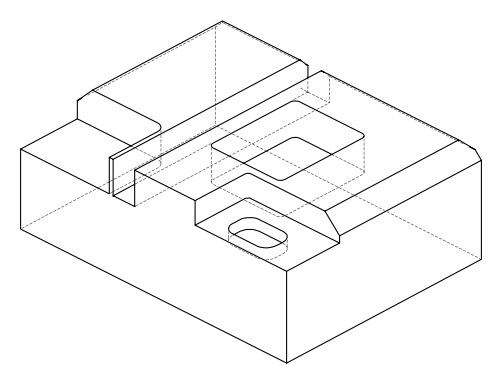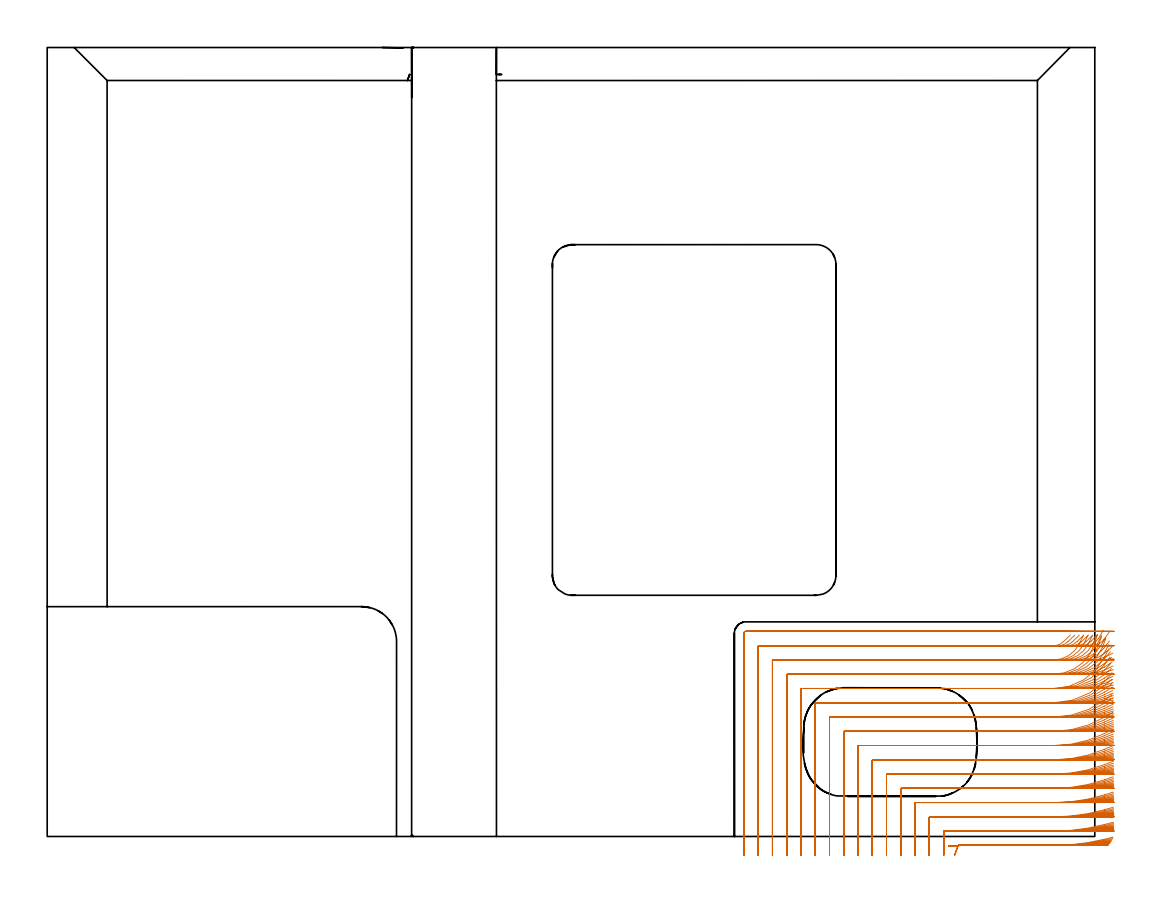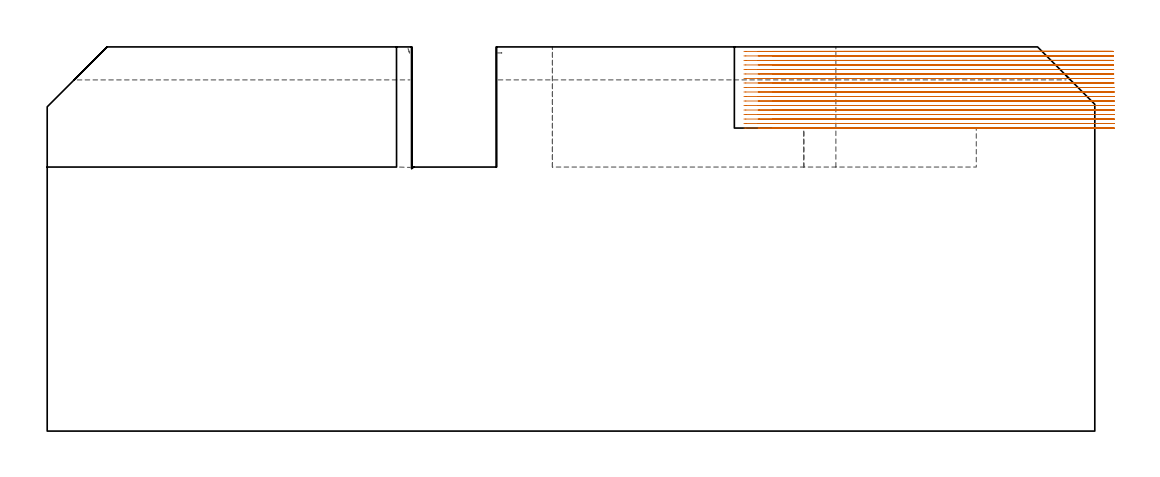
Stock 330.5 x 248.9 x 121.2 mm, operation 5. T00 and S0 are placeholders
(PLAN: 9 operations, 4 tool changes, 157 min)
(1 AREA_MILL | FG_CHAMFER_SURFACE | UGT0205_001 | 3.49 min | 6395 mm3)
(2 AREA_MILL_1 | FG_CHAMFER_SURFACE_1 | UGT0205_001 | 5.87 min | 10419 mm3)
(3 AREA_MILL_2 | FG_CHAMFER_SURFACE_2 | UGT0205_001 | 10.04 min | 32213 mm3)
(4 AREA_MILL_3 | FG_CHAMFER_SURFACE_3 | UGT0205_001 | 10.24 min | 30262 mm3)
(5 MILL_CORNER_NOTCH_RECTANGULAR | CORNER_NOTCH_RECTANGULAR | NXT0201_008 | Follow Part, ap 1.5, ae 75% | 76.13 min | 195746 mm3)
(6 MILL_CORNER_NOTCH_RECTANGULAR_1 | CORNER_NOTCH_RECTANGULAR_1 | UGT0201_094 | Follow Part, ap 5, ae 75% | 11.37 min | 300439 mm3)
(7 MILL_RECTANGULAR_POCKET | POCKET_RECTANGULAR_STRAIGHT | NXT0201_011 | Follow Part, ap 3, ae 75% | 29.24 min | 373548 mm3)
(8 MILL_RECTANGULAR_POCKET_1 | POCKET_RECTANGULAR_STRAIGHT_1 | UGT0201_094 | Follow Part, ap 5, ae 75% | 0.93 min | 21269 mm3)
(9 MILL_RECTANGULAR_SLOT | SLOT_RECTANGULAR | UGT0201_094 | Follow Part, ap 5, ae 75% | 9.68 min | 251244 mm3)
(TOOL UGT0205_001 | Chamfer Mill 20 x 3 x 45 deg. | D20 FL50 Z2)
(TOOL NXT0201_008 | ENDMILL 6mm [2P460-0600-NA 1630] | D6 FL26 Z6)
(TOOL UGT0201_094 | End mill 20 mm | D20 FL38 Z4)
(TOOL NXT0201_011 | ENDMILL 12mm [2P460-1200-NA 1630] | D12 FL38 Z6)
(OP 5 MILL_CORNER_NOTCH_RECTANGULAR)
G17 G21 G94 G90
T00 M6
G54
G17 G0 G90 X336.275 Y-0.205 S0 M3
G43 Z131.2 H1
Z119.778
G94 G1 X333.359 Y-0.91 F250.
G2 X317.499 Y-2.8 R67.5 F500.
G1 X287.595
G3 X287.317 Y-3. R0.3
G1 X286.317 Y-5.829 F250.
G0 Z131.2
X336.402 Y4.528
Z119.778
G1 X333.5 Y3.766
G2 X317.499 Y1.7 R63. F500.
G1 X283.096
G3 X282.8 Y1.404 R0.3
G1 Y-3.
Y-6. F250.
G0 Z131.2
X336.386 Y9.252
Z119.778
G1 X333.5 Y8.431
G2 X317.499 Y6.2 R58.5 F500.
G1 X278.596
G3 X278.3 Y5.904 R0.3
G1 Y-3.
Y-6. F250.
G0 Z131.2
X336.365 Y14.014
Z119.778
G1 X333.5 Y13.125
G2 X317.499 Y10.7 R54. F500.
G1 X274.096
G3 X273.8 Y10.404 R0.3
G1 Y-3.
Y-6. F250.
G0 Z131.2
X336.339 Y18.827
Z119.778
G1 X333.5 Y17.858
G2 X317.499 Y15.2 R49.5 F500.
G1 X269.596
G3 X269.3 Y14.904 R0.3
G1 Y-3.
Y-6. F250.
G0 Z131.2
X336.304 Y23.708
Z119.778
G1 X333.5 Y22.641
G2 X317.499 Y19.7 R45. F500.
G1 X265.096
G3 X264.8 Y19.404 R0.3
G1 Y-3.
Y-6. F250.
G0 Z131.2
X336.256 Y28.68
Z119.778
G1 X333.5 Y27.495
G2 X317.499 Y24.2 R40.5 F500.
G1 X260.596
G3 X260.3 Y23.904 R0.3
G1 Y-3.
Y-6. F250.
G0 Z131.2
X336.187 Y33.785
Z119.778
G1 X333.5 Y32.452
G2 X317.499 Y28.7 R36. F500.
G1 X256.097
G3 X255.8 Y28.403 R0.3
G1 Y-3.
Y-6. F250.
G0 Z131.2
X336.084 Y39.091
Z119.778
G1 X333.5 Y37.567
G2 X317.499 Y33.2 R31.5 F500.
G1 X251.597
G3 X251.3 Y32.903 R0.3
G1 Y-3.
Y-6. F250.
G0 Z131.2
X335.916 Y44.73
Z119.778
G1 X333.5 Y42.952
G2 X317.499 Y37.7 R27. F500.
G1 X247.097
G3 X246.8 Y37.403 R0.3
G1 Y-3.
Y-6. F250.
G0 Z131.2
X335.609 Y51.016
Z119.778
G1 X333.5 Y48.882
G2 X317.499 Y42.2 R22.5 F500.
G1 X242.597
G3 X242.3 Y41.903 R0.3
G1 Y-3.
Y-6. F250.
G0 Z131.2
X334.874 Y59.123
Z119.778
G1 X333.5 Y56.456
G2 X317.499 Y46.7 R18. F500.
G1 X238.097
G3 X237.8 Y46.403 R0.3
G1 Y-3.
Y-6. F250.
G0 Z131.2
X331.281 Y63.565
Z119.778
G1 X330.393 Y60.7
G2 X317.499 Y51.2 R13.5 F500.
G1 X233.597
G3 X233.3 Y50.903 R0.3
G1 Y-3.
Y-6. F250.
G0 Z131.2
X326.894 Y63.387
Z119.778
G1 X325.561 Y60.7
G2 X317.499 Y55.7 R9. F500.
G1 X229.097
G3 X228.8 Y55.403 R0.3
G1 Y-3.
Y-6. F250.
G0 Z131.2
X322.786 Y63.562
Z119.778
G1 X320.634 Y61.472
G2 X317.499 Y60.2 R4.5 F500.
G1 X224.598
G3 X224.3 Y59.902 R0.3
G1 Y-3.
Y-6. F250.
G0 Z131.2
X320.499 Y64.7
Z119.778
G1 X317.499
X220.4 F500.
G3 X219.8 Y64.1 R0.6
G1 Y-3.
Y-6. F250.
G0 Z131.2
X336.151 Y-0.632
Z118.355
G1 X333.219 Y-1.268
G2 X318.918 Y-2.8 R67.5 F500.
G1 X287.595
G3 X287.317 Y-3. R0.3
G1 X286.317 Y-5.829 F250.
G0 Z131.2
X336.419 Y4.105
Z118.355
G1 X333.5 Y3.411
G2 X318.918 Y1.7 R63. F500.
G1 X283.096
G3 X282.8 Y1.404 R0.3
G1 Y-3.
Y-6. F250.
G0 Z131.2
X336.405 Y8.794
Z118.355
G1 X333.5 Y8.046
G2 X318.918 Y6.2 R58.5 F500.
G1 X278.596
G3 X278.3 Y5.904 R0.3
G1 Y-3.
Y-6. F250.
G0 Z131.2
X336.389 Y13.516
Z118.355
G1 X333.5 Y12.706
G2 X318.918 Y10.7 R54. F500.
G1 X274.096
G3 X273.8 Y10.404 R0.3
G1 Y-3.
Y-6. F250.
G0 Z131.2
X336.367 Y18.28
Z118.355
G1 X333.5 Y17.396
G2 X318.918 Y15.2 R49.5 F500.
G1 X269.596
G3 X269.3 Y14.904 R0.3
G1 Y-3.
Y-6. F250.
G0 Z131.2
X336.338 Y23.1
Z118.355
G1 X333.5 Y22.128
G2 X318.918 Y19.7 R45. F500.
G1 X265.096
G3 X264.8 Y19.404 R0.3
G1 Y-3.
Y-6. F250.
G0 Z131.2
X336.299 Y27.996
Z118.355
G1 X333.5 Y26.916
G2 X318.918 Y24.2 R40.5 F500.
G1 X260.596
G3 X260.3 Y23.904 R0.3
G1 Y-3.
Y-6. F250.
G0 Z131.2
X336.243 Y33.
Z118.355
G1 X333.5 Y31.785
G2 X318.918 Y28.7 R36. F500.
G1 X256.097
G3 X255.8 Y28.403 R0.3
G1 Y-3.
Y-6. F250.
G0 Z131.2
X336.159 Y38.167
Z118.355
G1 X333.5 Y36.778
G2 X318.918 Y33.2 R31.5 F500.
G1 X251.597
G3 X251.3 Y32.903 R0.3
G1 Y-3.
Y-6. F250.
G0 Z131.2
X336.025 Y43.596
Z118.355
G1 X333.5 Y41.976
G2 X318.918 Y37.7 R27. F500.
G1 X247.097
G3 X246.8 Y37.403 R0.3
G1 Y-3.
Y-6. F250.
G0 Z131.2
X335.785 Y49.509
Z118.355
G1 X333.5 Y47.564
G2 X318.918 Y42.2 R22.5 F500.
G1 X242.597
G3 X242.3 Y41.903 R0.3
G1 Y-3.
Y-6. F250.
G0 Z131.2
X335.259 Y56.577
Z118.355
G1 X333.5 Y54.146
G2 X318.918 Y46.7 R18. F500.
G1 X238.097
G3 X237.8 Y46.403 R0.3
G1 Y-3.
Y-6. F250.
G0 Z131.2
X332.675 Y63.284
Z118.355
G1 X331.728 Y60.437
G2 X318.918 Y51.2 R13.5 F500.
G1 X233.597
G3 X233.3 Y50.903 R0.3
G1 Y-3.
Y-6. F250.
G0 Z131.2
X328.314 Y63.387
Z118.355
G1 X326.981 Y60.7
G2 X318.918 Y55.7 R9. F500.
G1 X229.097
G3 X228.8 Y55.403 R0.3
G1 Y-3.
Y-6. F250.
G0 Z131.2
X324.206 Y63.561
Z118.355
G1 X322.053 Y61.472
G2 X318.918 Y60.2 R4.5 F500.
G1 X224.598
G3 X224.3 Y59.902 R0.3
G1 Y-3.
Y-6. F250.
G0 Z131.2
X321.918 Y64.7
Z118.355
G1 X318.918
X220.4 F500.
G3 X219.8 Y64.1 R0.6
G1 Y-3.
Y-6. F250.
G0 Z131.2
X335.987 Y-1.031
Z116.933
G1 X333.04 Y-1.596
G2 X320.346 Y-2.8 R67.5 F500.
G1 X287.595
G3 X287.317 Y-3. R0.3
G1 X286.317 Y-5.829 F250.
G0 Z131.2
X336.434 Y3.715
Z116.933
G1 X333.5 Y3.088
G2 X320.346 Y1.7 R63. F500.
G1 X283.096
G3 X282.8 Y1.404 R0.3
G1 Y-3.
Y-6. F250.
G0 Z131.2
X336.423 Y8.373
Z116.933
G1 X333.5 Y7.698
G2 X320.346 Y6.2 R58.5 F500.
G1 X278.596
G3 X278.3 Y5.904 R0.3
G1 Y-3.
Y-6. F250.
G0 Z131.2
X336.41 Y13.057
Z116.933
G1 X333.5 Y12.327
G2 X320.346 Y10.7 R54. F500.
G1 X274.096
G3 X273.8 Y10.404 R0.3
G1 Y-3.
Y-6. F250.
G0 Z131.2
X336.392 Y17.777
Z116.933
G1 X333.5 Y16.98
G2 X320.346 Y15.2 R49.5 F500.
G1 X269.596
G3 X269.3 Y14.904 R0.3
G1 Y-3.
Y-6. F250.
G0 Z131.2
X336.369 Y22.542
Z116.933
G1 X333.5 Y21.665
G2 X320.346 Y19.7 R45. F500.
G1 X265.096
G3 X264.8 Y19.404 R0.3
G1 Y-3.
Y-6. F250.
G0 Z131.2
X336.337 Y27.37
Z116.933
G1 X333.5 Y26.396
G2 X320.346 Y24.2 R40.5 F500.
G1 X260.596
G3 X260.3 Y23.904 R0.3
G1 Y-3.
Y-6. F250.
G0 Z131.2
X336.293 Y32.285
Z116.933
G1 X333.5 Y31.189
G2 X320.346 Y28.7 R36. F500.
G1 X256.097
G3 X255.8 Y28.403 R0.3
G1 Y-3.
Y-6. F250.
G0 Z131.2
X336.226 Y37.33
Z116.933
G1 X333.5 Y36.078
G2 X320.346 Y33.2 R31.5 F500.
G1 X251.597
G3 X251.3 Y32.903 R0.3
G1 Y-3.
Y-6. F250.
G0 Z131.2
X336.12 Y42.582
Z116.933
G1 X333.5 Y41.121
G2 X320.346 Y37.7 R27. F500.
G1 X247.097
G3 X246.8 Y37.403 R0.3
G1 Y-3.
Y-6. F250.
G0 Z131.2
X335.934 Y48.199
Z116.933
G1 X333.5 Y46.445
G2 X320.346 Y42.2 R22.5 F500.
G1 X242.597
G3 X242.3 Y41.903 R0.3
G1 Y-3.
Y-6. F250.
G0 Z131.2
X335.548 Y54.605
Z116.933
G1 X333.5 Y52.412
G2 X320.346 Y46.7 R18. F500.
G1 X238.097
G3 X237.8 Y46.403 R0.3
G1 Y-3.
Y-6. F250.
G0 Z131.2
X333.976 Y62.356
Z116.933
G1 X332.838 Y59.58
G2 X320.346 Y51.2 R13.5 F500.
G1 X233.597
G3 X233.3 Y50.903 R0.3
G1 Y-3.
Y-6. F250.
G0 Z131.2
X329.742 Y63.387
Z116.933
G1 X328.409 Y60.7
G2 X320.346 Y55.7 R9. F500.
G1 X229.097
G3 X228.8 Y55.403 R0.3
G1 Y-3.
Y-6. F250.
G0 Z131.2
X325.634 Y63.563
Z116.933
G1 X323.482 Y61.473
G2 X320.346 Y60.2 R4.5 F500.
G1 X224.598
G3 X224.3 Y59.902 R0.3
G1 Y-3.
Y-6. F250.
G0 Z131.2
X323.346 Y64.7
Z116.933
G1 X320.346
X220.4 F500.
G3 X219.8 Y64.1 R0.6
G1 Y-3.
Y-6. F250.
G0 Z131.2
X335.791 Y-1.396
Z115.511
G1 X332.832 Y-1.888
G2 X321.771 Y-2.8 R67.5 F500.
G1 X287.595
G3 X287.317 Y-3. R0.3
G1 X286.317 Y-5.829 F250.
G0 Z131.2
X336.448 Y3.36
Z115.511
G1 X333.5 Y2.802
G2 X321.771 Y1.7 R63. F500.
G1 X283.096
G3 X282.8 Y1.404 R0.3
G1 Y-3.
Y-6. F250.
G0 Z131.2
X336.439 Y7.989
Z115.511
G1 X333.5 Y7.388
G2 X321.771 Y6.2 R58.5 F500.
G1 X278.596
G3 X278.3 Y5.904 R0.3
G1 Y-3.
Y-6. F250.
G0 Z131.2
X336.428 Y12.641
Z115.511
G1 X333.5 Y11.989
G2 X321.771 Y10.7 R54. F500.
G1 X274.096
G3 X273.8 Y10.404 R0.3
G1 Y-3.
Y-6. F250.
G0 Z131.2
X336.415 Y17.321
Z115.511
G1 X333.5 Y16.61
G2 X321.771 Y15.2 R49.5 F500.
G1 X269.596
G3 X269.3 Y14.904 R0.3
G1 Y-3.
Y-6. F250.
G0 Z131.2
X336.396 Y22.038
Z115.511
G1 X333.5 Y21.256
G2 X321.771 Y19.7 R45. F500.
G1 X265.096
G3 X264.8 Y19.404 R0.3
G1 Y-3.
Y-6. F250.
G0 Z131.2
X336.371 Y26.805
Z115.511
G1 X333.5 Y25.936
G2 X321.771 Y24.2 R40.5 F500.
G1 X260.596
G3 X260.3 Y23.904 R0.3
G1 Y-3.
Y-6. F250.
G0 Z131.2
X336.336 Y31.642
Z115.511
G1 X333.5 Y30.664
G2 X321.771 Y28.7 R36. F500.
G1 X256.097
G3 X255.8 Y28.403 R0.3
G1 Y-3.
Y-6. F250.
G0 Z131.2
X336.284 Y36.582
Z115.511
G1 X333.5 Y35.465
G2 X321.771 Y33.2 R31.5 F500.
G1 X251.597
G3 X251.3 Y32.903 R0.3
G1 Y-3.
Y-6. F250.
G0 Z131.2
X336.202 Y41.684
Z115.511
G1 X333.5 Y40.381
G2 X321.771 Y37.7 R27. F500.
G1 X247.097
G3 X246.8 Y37.403 R0.3
G1 Y-3.
Y-6. F250.
G0 Z131.2
X336.06 Y47.063
Z115.511
G1 X333.5 Y45.499
G2 X321.771 Y42.2 R22.5 F500.
G1 X242.597
G3 X242.3 Y41.903 R0.3
G1 Y-3.
Y-6. F250.
G0 Z131.2
X335.776 Y53.001
Z115.511
G1 X333.5 Y51.046
G2 X321.771 Y46.7 R18. F500.
G1 X238.097
G3 X237.8 Y46.403 R0.3
G1 Y-3.
Y-6. F250.
G0 Z131.2
X334.977 Y60.595
Z115.511
G1 X333.486 Y57.991
G2 X321.771 Y51.2 R13.5 F500.
G1 X233.597
G3 X233.3 Y50.903 R0.3
G1 Y-3.
Y-6. F250.
G0 Z131.2
X331.166 Y63.387
Z115.511
G1 X329.833 Y60.7
G2 X321.771 Y55.7 R9. F500.
G1 X229.097
G3 X228.8 Y55.403 R0.3
G1 Y-3.
Y-6. F250.
G0 Z131.2
X327.057 Y63.558
Z115.511
G1 X324.904 Y61.47
G2 X321.771 Y60.2 R4.5 F500.
G1 X224.598
G3 X224.3 Y59.902 R0.3
G1 Y-3.
Y-6. F250.
G0 Z131.2
X324.771 Y64.7
Z115.511
G1 X321.771
X220.4 F500.
G3 X219.8 Y64.1 R0.6
G1 Y-3.
Y-6. F250.
G0 Z131.2
X335.573 Y-1.721
Z114.089
G1 X332.603 Y-2.14
G2 X323.186 Y-2.8 R67.5 F500.
G1 X287.595
G3 X287.317 Y-3. R0.3
G1 X286.317 Y-5.829 F250.
G0 Z131.2
X336.46 Y3.041
Z114.089
G1 X333.5 Y2.55
G2 X323.186 Y1.7 R63. F500.
G1 X283.095
G3 X282.8 Y1.405 R0.3
G1 Y-3.
Y-6. F250.
G0 Z131.2
X336.453 Y7.645
Z114.089
G1 X333.5 Y7.116
G2 X323.186 Y6.2 R58.5 F500.
G1 X278.596
G3 X278.3 Y5.904 R0.3
G1 Y-3.
Y-6. F250.
G0 Z131.2
X336.445 Y12.267
Z114.089
G1 X333.5 Y11.694
G2 X323.186 Y10.7 R54. F500.
G1 X274.096
G3 X273.8 Y10.404 R0.3
G1 Y-3.
Y-6. F250.
G0 Z131.2
X336.434 Y16.912
Z114.089
G1 X333.5 Y16.286
G2 X323.186 Y15.2 R49.5 F500.
G1 X269.596
G3 X269.3 Y14.904 R0.3
G1 Y-3.
Y-6. F250.
G0 Z131.2
X336.42 Y21.586
Z114.089
G1 X333.5 Y20.898
G2 X323.186 Y19.7 R45. F500.
G1 X265.096
G3 X264.8 Y19.404 R0.3
G1 Y-3.
Y-6. F250.
G0 Z131.2
X336.401 Y26.299
Z114.089
G1 X333.5 Y25.535
G2 X323.186 Y24.2 R40.5 F500.
G1 X260.596
G3 X260.3 Y23.904 R0.3
G1 Y-3.
Y-6. F250.
G0 Z131.2
X336.374 Y31.069
Z114.089
G1 X333.5 Y30.209
G2 X323.186 Y28.7 R36. F500.
G1 X256.097
G3 X255.8 Y28.403 R0.3
G1 Y-3.
Y-6. F250.
G0 Z131.2
X336.335 Y35.919
Z114.089
G1 X333.5 Y34.936
G2 X323.186 Y33.2 R31.5 F500.
G1 X251.597
G3 X251.3 Y32.903 R0.3
G1 Y-3.
Y-6. F250.
G0 Z131.2
X336.272 Y40.894
Z114.089
G1 X333.5 Y39.748
G2 X323.186 Y37.7 R27. F500.
G1 X247.097
G3 X246.8 Y37.403 R0.3
G1 Y-3.
Y-6. F250.
G0 Z131.2
X336.166 Y46.078
Z114.089
G1 X333.5 Y44.703
G2 X323.186 Y42.2 R22.5 F500.
G1 X242.597
G3 X242.3 Y41.903 R0.3
G1 Y-3.
Y-6. F250.
G0 Z131.2
X335.959 Y51.667
Z114.089
G1 X333.5 Y49.948
G2 X323.186 Y46.7 R18. F500.
G1 X238.097
G3 X237.8 Y46.403 R0.3
G1 Y-3.
Y-6. F250.
G0 Z131.2
X335.436 Y58.281
Z114.089
G1 X333.5 Y55.989
G2 X323.186 Y51.2 R13.5 F500.
G1 X233.597
G3 X233.3 Y50.903 R0.3
G1 Y-3.
Y-6. F250.
G0 Z131.2
X332.567 Y63.289
Z114.089
G1 X331.206 Y60.616
G2 X323.186 Y55.7 R9. F500.
G1 X229.097
G3 X228.8 Y55.403 R0.3
G1 Y-3.
Y-6. F250.
G0 Z131.2
X328.473 Y63.559
Z114.089
G1 X326.32 Y61.47
G2 X323.186 Y60.2 R4.5 F500.
G1 X224.598
G3 X224.3 Y59.902 R0.3
G1 Y-3.
Y-6. F250.
G0 Z131.2
X326.186 Y64.7
Z114.089
G1 X323.186
X220.4 F500.
G3 X219.8 Y64.1 R0.6
G1 Y-3.
Y-6. F250.
G0 Z131.2
X335.34 Y-2.01
Z112.667
G1 X332.36 Y-2.354
G2 X324.612 Y-2.8 R67.5 F500.
G1 X287.595
G3 X287.317 Y-3. R0.3
G1 X284.317 F250.
G0 Z131.2
X336.47 Y2.753
Z112.667
G1 X333.5 Y2.33
G2 X324.612 Y1.7 R63. F500.
G1 X283.095
G3 X282.8 Y1.405 R0.3
G1 Y-3.
Y-6. F250.
G0 Z131.2
X336.465 Y7.335
Z112.667
G1 X333.5 Y6.879
G2 X324.612 Y6.2 R58.5 F500.
G1 X278.596
G3 X278.3 Y5.904 R0.3
G1 Y-3.
Y-6. F250.
G0 Z131.2
X336.459 Y11.93
Z112.667
G1 X333.5 Y11.436
G2 X324.612 Y10.7 R54. F500.
G1 X274.096
G3 X273.8 Y10.404 R0.3
G1 Y-3.
Y-6. F250.
G0 Z131.2
X336.451 Y16.543
Z112.667
G1 X333.5 Y16.004
G2 X324.612 Y15.2 R49.5 F500.
G1 X269.596
G3 X269.3 Y14.904 R0.3
G1 Y-3.
Y-6. F250.
G0 Z131.2
X336.441 Y21.179
Z112.667
G1 X333.5 Y20.586
G2 X324.612 Y19.7 R45. F500.
G1 X265.096
G3 X264.8 Y19.404 R0.3
G1 Y-3.
Y-6. F250.
G0 Z131.2
X336.427 Y25.846
Z112.667
G1 X333.5 Y25.187
G2 X324.612 Y24.2 R40.5 F500.
G1 X260.596
G3 X260.3 Y23.904 R0.3
G1 Y-3.
Y-6. F250.
G0 Z131.2
X336.407 Y30.555
Z112.667
G1 X333.5 Y29.814
G2 X324.612 Y28.7 R36. F500.
G1 X256.097
G3 X255.8 Y28.403 R0.3
G1 Y-3.
Y-6. F250.
G0 Z131.2
X336.378 Y35.326
Z112.667
G1 X333.5 Y34.48
G2 X324.612 Y33.2 R31.5 F500.
G1 X251.597
G3 X251.3 Y32.903 R0.3
G1 Y-3.
Y-6. F250.
G0 Z131.2
X336.333 Y40.192
Z112.667
G1 X333.5 Y39.205
G2 X324.612 Y37.7 R27. F500.
G1 X247.097
G3 X246.8 Y37.403 R0.3
G1 Y-3.
Y-6. F250.
G0 Z131.2
X336.256 Y45.215
Z112.667
G1 X333.5 Y44.03
G2 X324.612 Y42.2 R22.5 F500.
G1 X242.597
G3 X242.3 Y41.903 R0.3
G1 Y-3.
Y-6. F250.
G0 Z131.2
X336.109 Y50.529
Z112.667
G1 X333.5 Y49.047
G2 X324.612 Y46.7 R18. F500.
G1 X238.097
G3 X237.8 Y46.403 R0.3
G1 Y-3.
Y-6. F250.
G0 Z131.2
X335.758 Y56.514
Z112.667
G1 X333.5 Y54.539
G2 X324.612 Y51.2 R13.5 F500.
G1 X233.597
G3 X233.3 Y50.903 R0.3
G1 Y-3.
Y-6. F250.
G0 Z131.2
X333.874 Y62.649
Z112.667
G1 X332.333 Y60.075
G2 X324.612 Y55.7 R9. F500.
G1 X229.097
G3 X228.8 Y55.403 R0.3
G1 Y-3.
Y-6. F250.
G0 Z131.2
X329.899 Y63.559
Z112.667
G1 X327.746 Y61.47
G2 X324.612 Y60.2 R4.5 F500.
G1 X224.598
G3 X224.3 Y59.902 R0.3
G1 Y-3.
Y-6. F250.
G0 Z131.2
X327.612 Y64.7
Z112.667
G1 X324.612
X220.4 F500.
G3 X219.8 Y64.1 R0.6
G1 Y-3.
Y-6. F250.
G0 Z131.2
X335.101 Y-2.261
Z111.244
G1 X332.113 Y-2.53
G2 X326.077 Y-2.8 R67.5 F500.
G1 X287.595
G3 X287.317 Y-3. R0.3
G1 X284.317 F250.
G0 Z131.2
X336.479 Y2.492
Z111.244
G1 X333.5 Y2.139
G2 X326.077 Y1.7 R63. F500.
G1 X283.095
G3 X282.8 Y1.405 R0.3
G1 Y-3.
Y-6. F250.
G0 Z131.2
X336.476 Y7.053
Z111.244
G1 X333.5 Y6.673
G2 X326.077 Y6.2 R58.5 F500.
G1 X278.596
G3 X278.3 Y5.904 R0.3
G1 Y-3.
Y-6. F250.
G0 Z131.2
X336.472 Y11.625
Z111.244
G1 X333.5 Y11.213
G2 X326.077 Y10.7 R54. F500.
G1 X274.096
G3 X273.8 Y10.404 R0.3
G1 Y-3.
Y-6. F250.
G0 Z131.2
X336.466 Y16.21
Z111.244
G1 X333.5 Y15.76
G2 X326.077 Y15.2 R49.5 F500.
G1 X269.596
G3 X269.3 Y14.904 R0.3
G1 Y-3.
Y-6. F250.
G0 Z131.2
X336.459 Y20.811
Z111.244
G1 X333.5 Y20.316
G2 X326.077 Y19.7 R45. F500.
G1 X265.096
G3 X264.8 Y19.404 R0.3
G1 Y-3.
Y-6. F250.
G0 Z131.2
X336.449 Y25.436
Z111.244
G1 X333.5 Y24.886
G2 X326.077 Y24.2 R40.5 F500.
G1 X260.596
G3 X260.3 Y23.904 R0.3
G1 Y-3.
Y-6. F250.
G0 Z131.2
X336.436 Y30.092
Z111.244
G1 X333.5 Y29.474
G2 X326.077 Y28.7 R36. F500.
G1 X256.097
G3 X255.8 Y28.403 R0.3
G1 Y-3.
Y-6. F250.
G0 Z131.2
X336.416 Y34.794
Z111.244
G1 X333.5 Y34.087
G2 X326.077 Y33.2 R31.5 F500.
G1 X251.597
G3 X251.3 Y32.903 R0.3
G1 Y-3.
Y-6. F250.
G0 Z131.2
X336.384 Y39.565
Z111.244
G1 X333.5 Y38.74
G2 X326.077 Y37.7 R27. F500.
G1 X247.097
G3 X246.8 Y37.403 R0.3
G1 Y-3.
Y-6. F250.
G0 Z131.2
X336.332 Y44.449
Z111.244
G1 X333.5 Y43.46
G2 X326.077 Y42.2 R22.5 F500.
G1 X242.597
G3 X242.3 Y41.903 R0.3
G1 Y-3.
Y-6. F250.
G0 Z131.2
X336.233 Y49.539
Z111.244
G1 X333.5 Y48.302
G2 X326.077 Y46.7 R18. F500.
G1 X238.097
G3 X237.8 Y46.403 R0.3
G1 Y-3.
Y-6. F250.
G0 Z131.2
X336.006 Y55.073
Z111.244
G1 X333.5 Y53.424
G2 X326.077 Y51.2 R13.5 F500.
G1 X233.597
G3 X233.3 Y50.903 R0.3
G1 Y-3.
Y-6. F250.
G0 Z131.2
X335.077 Y61.698
Z111.244
G1 X333.276 Y59.299
G2 X326.077 Y55.7 R9. F500.
G1 X229.097
G3 X228.8 Y55.403 R0.3
G1 Y-3.
Y-6. F250.
G0 Z131.2
X331.41 Y63.798
Z111.244
G1 X329.353 Y61.615
G2 X326.077 Y60.2 R4.5 F500.
G1 X224.598
G3 X224.3 Y59.902 R0.3
G1 Y-3.
Y-6. F250.
G0 Z131.2
X329.077 Y64.7
Z111.244
G1 X326.077
X220.4 F500.
G3 X219.8 Y64.1 R0.6
G1 Y-3.
Y-6. F250.
G0 Z131.2
X334.856 Y-2.49
Z109.822
G1 X331.861 Y-2.673
G2 X327.729 Y-2.8 R67.5 F500.
G1 X287.595
G3 X287.317 Y-3. R0.3
G1 X284.317 F250.
G0 Z131.2
X336.487 Y2.24
Z109.822
G1 X333.5 Y1.965
G2 X327.729 Y1.7 R63. F500.
G1 X283.095
G3 X282.8 Y1.405 R0.3
G1 Y-3.
Y-6. F250.
G0 Z131.2
X336.485 Y6.781
Z109.822
G1 X333.5 Y6.485
G2 X327.729 Y6.2 R58.5 F500.
G1 X278.596
G3 X278.3 Y5.904 R0.3
G1 Y-3.
Y-6. F250.
G0 Z131.2
X336.483 Y11.33
Z109.822
G1 X333.5 Y11.009
G2 X327.729 Y10.7 R54. F500.
G1 X274.096
G3 X273.8 Y10.404 R0.3
G1 Y-3.
Y-6. F250.
G0 Z131.2
X336.48 Y15.887
Z109.822
G1 X333.5 Y15.538
G2 X327.729 Y15.2 R49.5 F500.
G1 X269.596
G3 X269.3 Y14.904 R0.3
G1 Y-3.
Y-6. F250.
G0 Z131.2
X336.475 Y20.456
Z109.822
G1 X333.5 Y20.072
G2 X327.729 Y19.7 R45. F500.
G1 X265.096
G3 X264.8 Y19.404 R0.3
G1 Y-3.
Y-6. F250.
G0 Z131.2
X336.469 Y25.041
Z109.822
G1 X333.5 Y24.613
G2 X327.729 Y24.2 R40.5 F500.
G1 X260.596
G3 X260.3 Y23.904 R0.3
G1 Y-3.
Y-6. F250.
G0 Z131.2
X336.461 Y29.646
Z109.822
G1 X333.5 Y29.166
G2 X327.729 Y28.7 R36. F500.
G1 X256.097
G3 X255.8 Y28.403 R0.3
G1 Y-3.
Y-6. F250.
G0 Z131.2
X336.449 Y34.283
Z109.822
G1 X333.5 Y33.733
G2 X327.729 Y33.2 R31.5 F500.
G1 X251.597
G3 X251.3 Y32.903 R0.3
G1 Y-3.
Y-6. F250.
G0 Z131.2
X336.431 Y38.965
Z109.822
G1 X333.5 Y38.324
G2 X327.729 Y37.7 R27. F500.
G1 X247.097
G3 X246.8 Y37.403 R0.3
G1 Y-3.
Y-6. F250.
G0 Z131.2
X336.4 Y43.722
Z109.822
G1 X333.5 Y42.953
G2 X327.729 Y42.2 R22.5 F500.
G1 X242.597
G3 X242.3 Y41.903 R0.3
G1 Y-3.
Y-6. F250.
G0 Z131.2
X336.342 Y48.612
Z109.822
G1 X333.5 Y47.65
G2 X327.729 Y46.7 R18. F500.
G1 X238.097
G3 X237.8 Y46.403 R0.3
G1 Y-3.
Y-6. F250.
G0 Z131.2
X336.212 Y53.778
Z109.822
G1 X333.5 Y52.496
G2 X327.729 Y51.2 R13.5 F500.
G1 X233.597
G3 X233.3 Y50.903 R0.3
G1 Y-3.
Y-6. F250.
G0 Z131.2
X335.802 Y59.717
Z109.822
G1 X333.5 Y57.794
G2 X327.729 Y55.7 R9. F500.
G1 X229.097
G3 X228.8 Y55.403 R0.3
G1 Y-3.
Y-6. F250.
G0 Z131.2
X333.131 Y64.977
Z109.822
G1 X331.596 Y62.399
G2 X327.729 Y60.2 R4.5 F500.
G1 X224.598
G3 X224.3 Y59.902 R0.3
G1 Y-3.
Y-6. F250.
G0 Z131.2
X330.729 Y64.7
Z109.822
G1 X327.729
X220.4 F500.
G3 X219.8 Y64.1 R0.6
G1 Y-3.
Y-6. F250.
G0 Z131.2
X334.648 Y-2.683
Z108.4
G1 X331.649 Y-2.771
G2 X329.674 Y-2.8 R67.5 F500.
G1 X287.595
G3 X287.317 Y-3. R0.3
G1 X284.317 F250.
G0 Z131.2
X336.494 Y1.998
Z108.4
G1 X333.5 Y1.816
G2 X329.674 Y1.7 R63. F500.
G1 X283.095
G3 X282.8 Y1.405 R0.3
G1 Y-3.
Y-6. F250.
G0 Z131.2
X336.494 Y6.521
Z108.4
G1 X333.5 Y6.325
G2 X329.674 Y6.2 R58.5 F500.
G1 X278.596
G3 X278.3 Y5.904 R0.3
G1 Y-3.
Y-6. F250.
G0 Z131.2
X336.492 Y11.048
Z108.4
G1 X333.5 Y10.836
G2 X329.674 Y10.7 R54. F500.
G1 X274.096
G3 X273.8 Y10.404 R0.3
G1 Y-3.
Y-6. F250.
G0 Z131.2
X336.491 Y15.58
Z108.4
G1 X333.5 Y15.348
G2 X329.674 Y15.2 R49.5 F500.
G1 X269.596
G3 X269.3 Y14.904 R0.3
G1 Y-3.
Y-6. F250.
G0 Z131.2
X336.489 Y20.118
Z108.4
G1 X333.5 Y19.863
G2 X329.674 Y19.7 R45. F500.
G1 X265.096
G3 X264.8 Y19.404 R0.3
G1 Y-3.
Y-6. F250.
G0 Z131.2
X336.487 Y24.665
Z108.4
G1 X333.5 Y24.381
G2 X329.674 Y24.2 R40.5 F500.
G1 X260.596
G3 X260.3 Y23.904 R0.3
G1 Y-3.
Y-6. F250.
G0 Z131.2
X336.483 Y29.223
Z108.4
G1 X333.5 Y28.904
G2 X329.674 Y28.7 R36. F500.
G1 X256.097
G3 X255.8 Y28.403 R0.3
G1 Y-3.
Y-6. F250.
G0 Z131.2
X336.478 Y33.798
Z108.4
G1 X333.5 Y33.433
G2 X329.674 Y33.2 R31.5 F500.
G1 X251.597
G3 X251.3 Y32.903 R0.3
G1 Y-3.
Y-6. F250.
G0 Z131.2
X336.47 Y38.398
Z108.4
G1 X333.5 Y37.972
G2 X329.674 Y37.7 R27. F500.
G1 X247.097
G3 X246.8 Y37.403 R0.3
G1 Y-3.
Y-6. F250.
G0 Z131.2
X336.456 Y43.038
Z108.4
G1 X333.5 Y42.528
G2 X329.674 Y42.2 R22.5 F500.
G1 X242.597
G3 X242.3 Y41.903 R0.3
G1 Y-3.
Y-6. F250.
G0 Z131.2
X336.431 Y47.749
Z108.4
G1 X333.5 Y47.111
G2 X329.674 Y46.7 R18. F500.
G1 X238.097
G3 X237.8 Y46.403 R0.3
G1 Y-3.
Y-6. F250.
G0 Z131.2
X336.377 Y52.604
Z108.4
G1 X333.5 Y51.754
G2 X329.674 Y51.2 R13.5 F500.
G1 X233.597
G3 X233.3 Y50.903 R0.3
G1 Y-3.
Y-6. F250.
G0 Z131.2
X336.215 Y57.829
Z108.4
G1 X333.5 Y56.554
G2 X329.674 Y55.7 R9. F500.
G1 X229.097
G3 X228.8 Y55.403 R0.3
G1 Y-3.
Y-6. F250.
G0 Z131.2
X335.079 Y64.507
Z108.4
G1 X333.326 Y62.072
G2 X329.674 Y60.2 R4.5 F500.
G1 X224.598
G3 X224.3 Y59.902 R0.3
G1 Y-3.
Y-6. F250.
G0 Z131.2
X332.674 Y64.7
Z108.4
G1 X329.674
X220.4 F500.
G3 X219.8 Y64.1 R0.6
G1 Y-3.
Y-6. F250.
G0 Z131.2
X334.577 Y-2.8
Z106.978
G1 X331.577
X287.595 F500.
G3 X287.317 Y-3. R0.3
G1 X284.317 F250.
G0 Z131.2
X336.5 Y1.75
Z106.978
G1 X333.5 Y1.707
G2 X332.582 Y1.7 R63. F500.
G1 X283.095
G3 X282.8 Y1.405 R0.3
G1 Y-3.
Y-6. F250.
G0 Z131.2
X336.5 Y6.254
Z106.978
G1 X333.5 Y6.207
G2 X332.582 Y6.2 R58.5 F500.
G1 X278.596
G3 X278.3 Y5.904 R0.3
G1 Y-3.
Y-6. F250.
G0 Z131.2
X336.5 Y10.759
Z106.978
G1 X333.5 Y10.708
G2 X332.582 Y10.7 R54. F500.
G1 X274.096
G3 X273.8 Y10.404 R0.3
G1 Y-3.
Y-6. F250.
G0 Z131.2
X336.499 Y15.264
Z106.978
G1 X333.5 Y15.209
G2 X332.582 Y15.2 R49.5 F500.
G1 X269.596
G3 X269.3 Y14.904 R0.3
G1 Y-3.
Y-6. F250.
G0 Z131.2
X336.499 Y19.771
Z106.978
G1 X333.5 Y19.709
G2 X332.582 Y19.7 R45. F500.
G1 X265.096
G3 X264.8 Y19.404 R0.3
G1 Y-3.
Y-6. F250.
G0 Z131.2
X336.499 Y24.278
Z106.978
G1 X333.5 Y24.21
G2 X332.582 Y24.2 R40.5 F500.
G1 X260.596
G3 X260.3 Y23.904 R0.3
G1 Y-3.
Y-6. F250.
G0 Z131.2
X336.499 Y28.788
Z106.978
G1 X333.5 Y28.712
G2 X332.582 Y28.7 R36. F500.
G1 X256.096
G3 X255.8 Y28.404 R0.3
G1 Y-3.
Y-6. F250.
G0 Z131.2
X336.499 Y33.301
Z106.978
G1 X333.5 Y33.213
G2 X332.582 Y33.2 R31.5 F500.
G1 X251.597
G3 X251.3 Y32.903 R0.3
G1 Y-3.
Y-6. F250.
G0 Z131.2
X336.498 Y37.818
Z106.978
G1 X333.5 Y37.716
G2 X332.582 Y37.7 R27. F500.
G1 X247.097
G3 X246.8 Y37.403 R0.3
G1 Y-3.
Y-6. F250.
G0 Z131.2
X336.498 Y42.341
Z106.978
G1 X333.5 Y42.219
G2 X332.582 Y42.2 R22.5 F500.
G1 X242.597
G3 X242.3 Y41.903 R0.3
G1 Y-3.
Y-6. F250.
G0 Z131.2
X336.496 Y46.876
Z106.978
G1 X333.5 Y46.723
G2 X332.582 Y46.7 R18. F500.
G1 X238.097
G3 X237.8 Y46.403 R0.3
G1 Y-3.
Y-6. F250.
G0 Z131.2
X336.493 Y51.435
Z106.978
G1 X333.5 Y51.231
G2 X332.582 Y51.2 R13.5 F500.
G1 X233.597
G3 X233.3 Y50.903 R0.3
G1 Y-3.
Y-6. F250.
G0 Z131.2
X336.484 Y56.053
Z106.978
G1 X333.5 Y55.747
G2 X332.582 Y55.7 R9. F500.
G1 X229.097
G3 X228.8 Y55.403 R0.3
G1 Y-3.
Y-6. F250.
G0 Z131.2
X336.5 Y60.295
Z106.978
G1 X333.5
G2 X332.582 Y60.2 R4.5 F500.
G1 X224.598
G3 X224.3 Y59.902 R0.3
G1 Y-3.
Y-6. F250.
G0 Z131.2
X335.582 Y64.7
Z106.978
G1 X332.582
X220.4 F500.
G3 X219.8 Y64.1 R0.6
G1 Y-3.
Y-6. F250.
G0 Z131.2
X334.577 Y-2.8
Z105.556
G1 X331.577
X287.595 F500.
G3 X287.317 Y-3. R0.3
G1 X284.317 F250.
G0 Z131.2
X336.5 Y1.704
Z105.556
G1 X333.5 Y1.7
X333.42 F500.
X283.095
G3 X282.8 Y1.405 R0.3
G1 Y-3.
Y-6. F250.
G0 Z131.2
X336.5 Y6.204
Z105.556
G1 X333.5 Y6.2
X333.42 F500.
X278.596
G3 X278.3 Y5.904 R0.3
G1 Y-3.
Y-6. F250.
G0 Z131.2
X336.5 Y10.704
Z105.556
G1 X333.5 Y10.7
X333.42 F500.
X274.096
G3 X273.8 Y10.404 R0.3
G1 Y-3.
Y-6. F250.
G0 Z131.2
X336.5 Y15.205
Z105.556
G1 X333.5 Y15.2
X333.42 F500.
X269.596
G3 X269.3 Y14.904 R0.3
G1 Y-3.
Y-6. F250.
G0 Z131.2
X336.5 Y19.705
Z105.556
G1 X333.5 Y19.7
X333.42 F500.
X265.096
G3 X264.8 Y19.404 R0.3
G1 Y-3.
Y-6. F250.
G0 Z131.2
X336.5 Y24.206
Z105.556
G1 X333.5 Y24.2
X333.42 F500.
X260.596
G3 X260.3 Y23.904 R0.3
G1 Y-3.
Y-6. F250.
G0 Z131.2
X336.5 Y28.707
Z105.556
G1 X333.5 Y28.7
X333.42 F500.
X256.096
G3 X255.8 Y28.404 R0.3
G1 Y-3.
Y-6. F250.
G0 Z131.2
X336.5 Y33.208
Z105.556
G1 X333.5 Y33.2
X333.42 F500.
X251.597
G3 X251.3 Y32.903 R0.3
G1 Y-3.
Y-6. F250.
G0 Z131.2
X336.5 Y37.709
Z105.556
G1 X333.5 Y37.7
X333.42 F500.
X247.097
G3 X246.8 Y37.403 R0.3
G1 Y-3.
Y-6. F250.
G0 Z131.2
X336.5 Y42.211
Z105.556
G1 X333.5 Y42.2
X333.42 F500.
X242.597
G3 X242.3 Y41.903 R0.3
G1 Y-3.
Y-6. F250.
G0 Z131.2
X336.5 Y46.713
Z105.556
G1 X333.5 Y46.7
X333.42 F500.
X238.097
G3 X237.8 Y46.403 R0.3
G1 Y-3.
Y-6. F250.
G0 Z131.2
X336.5 Y51.218
Z105.556
G1 X333.5 Y51.2
X333.42 F500.
X233.597
G3 X233.3 Y50.903 R0.3
G1 Y-3.
Y-6. F250.
G0 Z131.2
X336.5 Y55.727
Z105.556
G1 X333.5 Y55.7
X333.42 F500.
X229.097
G3 X228.8 Y55.403 R0.3
G1 Y-3.
Y-6. F250.
G0 Z131.2
X336.5 Y60.254
Z105.556
G1 X333.5 Y60.201
X333.42 Y60.2 F500.
X224.598
G3 X224.3 Y59.902 R0.3
G1 Y-3.
Y-6. F250.
G0 Z131.2
X336.42 Y64.7
Z105.556
G1 X333.42
X220.4 F500.
G3 X219.8 Y64.1 R0.6
G1 Y-3.
Y-6. F250.
G0 Z131.2
X334.577 Y-2.8
Z104.133
G1 X331.577
X287.595 F500.
G3 X287.317 Y-3. R0.3
G1 X284.317 F250.
G0 Z131.2
X336.5 Y1.7
Z104.133
G1 X333.5
X283.095 F500.
G3 X282.8 Y1.405 R0.3
G1 Y-3.
Y-6. F250.
G0 Z131.2
X336.5 Y6.2
Z104.133
G1 X333.5
X278.596 F500.
G3 X278.3 Y5.904 R0.3
G1 Y-3.
Y-6. F250.
G0 Z131.2
X336.5 Y10.7
Z104.133
G1 X333.5
X274.096 F500.
G3 X273.8 Y10.404 R0.3
G1 Y-3.
Y-6. F250.
G0 Z131.2
X336.5 Y15.2
Z104.133
G1 X333.5
X269.596 F500.
G3 X269.3 Y14.904 R0.3
G1 Y-3.
Y-6. F250.
G0 Z131.2
X336.5 Y19.7
Z104.133
G1 X333.5
X265.096 F500.
G3 X264.8 Y19.404 R0.3
G1 Y-3.
Y-6. F250.
G0 Z131.2
X336.5 Y24.2
Z104.133
G1 X333.5
X260.596 F500.
G3 X260.3 Y23.904 R0.3
G1 Y-3.
Y-6. F250.
G0 Z131.2
X336.5 Y28.7
Z104.133
G1 X333.5
X256.096 F500.
G3 X255.8 Y28.404 R0.3
G1 Y-3.
Y-6. F250.
G0 Z131.2
X336.5 Y33.2
Z104.133
G1 X333.5
X251.597 F500.
G3 X251.3 Y32.903 R0.3
G1 Y-3.
Y-6. F250.
G0 Z131.2
X336.5 Y37.7
Z104.133
G1 X333.5
X247.097 F500.
G3 X246.8 Y37.403 R0.3
G1 Y-3.
Y-6. F250.
G0 Z131.2
X336.5 Y42.2
Z104.133
G1 X333.5
X242.597 F500.
G3 X242.3 Y41.903 R0.3
G1 Y-3.
Y-6. F250.
G0 Z131.2
X336.5 Y46.7
Z104.133
G1 X333.5
X238.097 F500.
G3 X237.8 Y46.403 R0.3
G1 Y-3.
Y-6. F250.
G0 Z131.2
X336.5 Y51.2
Z104.133
G1 X333.5
X233.597 F500.
G3 X233.3 Y50.903 R0.3
G1 Y-3.
Y-6. F250.
G0 Z131.2
X336.5 Y55.7
Z104.133
G1 X333.5
X229.097 F500.
G3 X228.8 Y55.403 R0.3
G1 Y-3.
Y-6. F250.
G0 Z131.2
X336.5 Y60.2
Z104.133
G1 X333.5
X224.598 F500.
G3 X224.3 Y59.902 R0.3
G1 Y-3.
Y-6. F250.
G0 Z131.2
X336.5 Y64.7
Z104.133
G1 X333.5
X220.4 F500.
G3 X219.8 Y64.1 R0.6
G1 Y-3.
Y-6. F250.
G0 Z131.2
X334.577 Y-2.8
Z102.711
G1 X331.577
X287.595 F500.
G3 X287.317 Y-3. R0.3
G1 X284.317 F250.
G0 Z131.2
X336.5 Y1.7
Z102.711
G1 X333.5
X283.095 F500.
G3 X282.8 Y1.405 R0.3
G1 Y-3.
Y-6. F250.
G0 Z131.2
X336.5 Y6.2
Z102.711
G1 X333.5
X278.596 F500.
G3 X278.3 Y5.904 R0.3
G1 Y-3.
Y-6. F250.
G0 Z131.2
X336.5 Y10.7
Z102.711
G1 X333.5
X274.096 F500.
G3 X273.8 Y10.404 R0.3
G1 Y-3.
Y-6. F250.
G0 Z131.2
X336.5 Y15.2
Z102.711
G1 X333.5
X269.596 F500.
G3 X269.3 Y14.904 R0.3
G1 Y-3.
Y-6. F250.
G0 Z131.2
X336.5 Y19.7
Z102.711
G1 X333.5
X265.096 F500.
G3 X264.8 Y19.404 R0.3
G1 Y-3.
Y-6. F250.
G0 Z131.2
X336.5 Y24.2
Z102.711
G1 X333.5
X260.596 F500.
G3 X260.3 Y23.904 R0.3
G1 Y-3.
Y-6. F250.
G0 Z131.2
X336.5 Y28.7
Z102.711
G1 X333.5
X256.096 F500.
G3 X255.8 Y28.404 R0.3
G1 Y-3.
Y-6. F250.
G0 Z131.2
X336.5 Y33.2
Z102.711
G1 X333.5
X251.597 F500.
G3 X251.3 Y32.903 R0.3
G1 Y-3.
Y-6. F250.
G0 Z131.2
X336.5 Y37.7
Z102.711
G1 X333.5
X247.097 F500.
G3 X246.8 Y37.403 R0.3
G1 Y-3.
Y-6. F250.
G0 Z131.2
X336.5 Y42.2
Z102.711
G1 X333.5
X242.597 F500.
G3 X242.3 Y41.903 R0.3
G1 Y-3.
Y-6. F250.
G0 Z131.2
X336.5 Y46.7
Z102.711
G1 X333.5
X238.097 F500.
G3 X237.8 Y46.403 R0.3
G1 Y-3.
Y-6. F250.
G0 Z131.2
X336.5 Y51.2
Z102.711
G1 X333.5
X233.597 F500.
G3 X233.3 Y50.903 R0.3
G1 Y-3.
Y-6. F250.
G0 Z131.2
X336.5 Y55.7
Z102.711
G1 X333.5
X229.097 F500.
G3 X228.8 Y55.403 R0.3
G1 Y-3.
Y-6. F250.
G0 Z131.2
X336.5 Y60.2
Z102.711
G1 X333.5
X224.598 F500.
G3 X224.3 Y59.902 R0.3
G1 Y-3.
Y-6. F250.
G0 Z131.2
X336.5 Y64.7
Z102.711
G1 X333.5
X220.4 F500.
G3 X219.8 Y64.1 R0.6
G1 Y-3.
Y-6. F250.
G0 Z131.2
X334.577 Y-2.8
Z101.289
G1 X331.577
X287.595 F500.
G3 X287.317 Y-3. R0.3
G1 X284.317 F250.
G0 Z131.2
X336.5 Y1.7
Z101.289
G1 X333.5
X283.095 F500.
G3 X282.8 Y1.405 R0.3
G1 Y-3.
Y-6. F250.
G0 Z131.2
X336.5 Y6.2
Z101.289
G1 X333.5
X278.596 F500.
G3 X278.3 Y5.904 R0.3
G1 Y-3.
Y-6. F250.
G0 Z131.2
X336.5 Y10.7
Z101.289
G1 X333.5
X274.096 F500.
G3 X273.8 Y10.404 R0.3
G1 Y-3.
Y-6. F250.
G0 Z131.2
X336.5 Y15.2
Z101.289
G1 X333.5
X269.596 F500.
G3 X269.3 Y14.904 R0.3
G1 Y-3.
Y-6. F250.
G0 Z131.2
X336.5 Y19.7
Z101.289
G1 X333.5
X265.096 F500.
G3 X264.8 Y19.404 R0.3
G1 Y-3.
Y-6. F250.
G0 Z131.2
X336.5 Y24.2
Z101.289
G1 X333.5
X260.596 F500.
G3 X260.3 Y23.904 R0.3
G1 Y-3.
Y-6. F250.
G0 Z131.2
X336.5 Y28.7
Z101.289
G1 X333.5
X256.096 F500.
G3 X255.8 Y28.404 R0.3
G1 Y-3.
Y-6. F250.
G0 Z131.2
X336.5 Y33.2
Z101.289
G1 X333.5
X251.597 F500.
G3 X251.3 Y32.903 R0.3
G1 Y-3.
Y-6. F250.
G0 Z131.2
X336.5 Y37.7
Z101.289
G1 X333.5
X247.097 F500.
G3 X246.8 Y37.403 R0.3
G1 Y-3.
Y-6. F250.
G0 Z131.2
X336.5 Y42.2
Z101.289
G1 X333.5
X242.597 F500.
G3 X242.3 Y41.903 R0.3
G1 Y-3.
Y-6. F250.
G0 Z131.2
X336.5 Y46.7
Z101.289
G1 X333.5
X238.097 F500.
G3 X237.8 Y46.403 R0.3
G1 Y-3.
Y-6. F250.
G0 Z131.2
X336.5 Y51.2
Z101.289
G1 X333.5
X233.597 F500.
G3 X233.3 Y50.903 R0.3
G1 Y-3.
Y-6. F250.
G0 Z131.2
X336.5 Y55.7
Z101.289
G1 X333.5
X229.097 F500.
G3 X228.8 Y55.403 R0.3
G1 Y-3.
Y-6. F250.
G0 Z131.2
X336.5 Y60.2
Z101.289
G1 X333.5
X224.598 F500.
G3 X224.3 Y59.902 R0.3
G1 Y-3.
Y-6. F250.
G0 Z131.2
X336.5 Y64.7
Z101.289
G1 X333.5
X220.4 F500.
G3 X219.8 Y64.1 R0.6
G1 Y-3.
Y-6. F250.
G0 Z131.2
X334.577 Y-2.8
Z99.867
G1 X331.577
X287.595 F500.
G3 X287.317 Y-3. R0.3
G1 X284.317 F250.
G0 Z131.2
X336.5 Y1.7
Z99.867
G1 X333.5
X283.095 F500.
G3 X282.8 Y1.405 R0.3
G1 Y-3.
Y-6. F250.
G0 Z131.2
X336.5 Y6.2
Z99.867
G1 X333.5
X278.596 F500.
G3 X278.3 Y5.904 R0.3
G1 Y-3.
Y-6. F250.
G0 Z131.2
X336.5 Y10.7
Z99.867
G1 X333.5
X274.096 F500.
G3 X273.8 Y10.404 R0.3
G1 Y-3.
Y-6. F250.
G0 Z131.2
X336.5 Y15.2
Z99.867
G1 X333.5
X269.596 F500.
G3 X269.3 Y14.904 R0.3
G1 Y-3.
Y-6. F250.
G0 Z131.2
X336.5 Y19.7
Z99.867
G1 X333.5
X265.096 F500.
G3 X264.8 Y19.404 R0.3
G1 Y-3.
Y-6. F250.
G0 Z131.2
X336.5 Y24.2
Z99.867
G1 X333.5
X260.596 F500.
G3 X260.3 Y23.904 R0.3
G1 Y-3.
Y-6. F250.
G0 Z131.2
X336.5 Y28.7
Z99.867
G1 X333.5
X256.096 F500.
G3 X255.8 Y28.404 R0.3
G1 Y-3.
Y-6. F250.
G0 Z131.2
X336.5 Y33.2
Z99.867
G1 X333.5
X251.597 F500.
G3 X251.3 Y32.903 R0.3
G1 Y-3.
Y-6. F250.
G0 Z131.2
X336.5 Y37.7
Z99.867
G1 X333.5
X247.097 F500.
G3 X246.8 Y37.403 R0.3
G1 Y-3.
Y-6. F250.
G0 Z131.2
X336.5 Y42.2
Z99.867
G1 X333.5
X242.597 F500.
G3 X242.3 Y41.903 R0.3
G1 Y-3.
Y-6. F250.
G0 Z131.2
X336.5 Y46.7
Z99.867
G1 X333.5
X238.097 F500.
G3 X237.8 Y46.403 R0.3
G1 Y-3.
Y-6. F250.
G0 Z131.2
X336.5 Y51.2
Z99.867
G1 X333.5
X233.597 F500.
G3 X233.3 Y50.903 R0.3
G1 Y-3.
Y-6. F250.
G0 Z131.2
X336.5 Y55.7
Z99.867
G1 X333.5
X229.097 F500.
G3 X228.8 Y55.403 R0.3
G1 Y-3.
Y-6. F250.
G0 Z131.2
X336.5 Y60.2
Z99.867
G1 X333.5
X224.598 F500.
G3 X224.3 Y59.902 R0.3
G1 Y-3.
Y-6. F250.
G0 Z131.2
X336.5 Y64.7
Z99.867
G1 X333.5
X220.4 F500.
G3 X219.8 Y64.1 R0.6
G1 Y-3.
Y-6. F250.
G0 Z131.2
X334.577 Y-2.8
Z98.444
G1 X331.577
X287.595 F500.
G3 X287.317 Y-3. R0.3
G1 X284.317 F250.
G0 Z131.2
X336.5 Y1.7
Z98.444
G1 X333.5
X283.095 F500.
G3 X282.8 Y1.405 R0.3
G1 Y-3.
Y-6. F250.
G0 Z131.2
X336.5 Y6.2
Z98.444
G1 X333.5
X278.596 F500.
G3 X278.3 Y5.904 R0.3
G1 Y-3.
Y-6. F250.
G0 Z131.2
X336.5 Y10.7
Z98.444
G1 X333.5
X274.096 F500.
G3 X273.8 Y10.404 R0.3
G1 Y-3.
Y-6. F250.
G0 Z131.2
X336.5 Y15.2
Z98.444
G1 X333.5
X269.596 F500.
G3 X269.3 Y14.904 R0.3
G1 Y-3.
Y-6. F250.
G0 Z131.2
X336.5 Y19.7
Z98.444
G1 X333.5
X265.096 F500.
G3 X264.8 Y19.404 R0.3
G1 Y-3.
Y-6. F250.
G0 Z131.2
X336.5 Y24.2
Z98.444
G1 X333.5
X260.596 F500.
G3 X260.3 Y23.904 R0.3
G1 Y-3.
Y-6. F250.
G0 Z131.2
X336.5 Y28.7
Z98.444
G1 X333.5
X256.096 F500.
G3 X255.8 Y28.404 R0.3
G1 Y-3.
Y-6. F250.
G0 Z131.2
X336.5 Y33.2
Z98.444
G1 X333.5
X251.597 F500.
G3 X251.3 Y32.903 R0.3
G1 Y-3.
Y-6. F250.
G0 Z131.2
X336.5 Y37.7
Z98.444
G1 X333.5
X247.097 F500.
G3 X246.8 Y37.403 R0.3
G1 Y-3.
Y-6. F250.
G0 Z131.2
X336.5 Y42.2
Z98.444
G1 X333.5
X242.597 F500.
G3 X242.3 Y41.903 R0.3
G1 Y-3.
Y-6. F250.
G0 Z131.2
X336.5 Y46.7
Z98.444
G1 X333.5
X238.097 F500.
G3 X237.8 Y46.403 R0.3
G1 Y-3.
Y-6. F250.
G0 Z131.2
X336.5 Y51.2
Z98.444
G1 X333.5
X233.597 F500.
G3 X233.3 Y50.903 R0.3
G1 Y-3.
Y-6. F250.
G0 Z131.2
X336.5 Y55.7
Z98.444
G1 X333.5
X229.097 F500.
G3 X228.8 Y55.403 R0.3
G1 Y-3.
Y-6. F250.
G0 Z131.2
X336.5 Y60.2
Z98.444
G1 X333.5
X224.598 F500.
G3 X224.3 Y59.902 R0.3
G1 Y-3.
Y-6. F250.
G0 Z131.2
X336.5 Y64.7
Z98.444
G1 X333.5
X220.4 F500.
G3 X219.8 Y64.1 R0.6
G1 Y-3.
Y-6. F250.
G0 Z131.2
X334.577 Y-2.8
Z97.022
G1 X331.577
X287.595 F500.
G3 X287.317 Y-3. R0.3
G1 X284.317 F250.
G0 Z131.2
X336.5 Y1.7
Z97.022
G1 X333.5
X283.095 F500.
G3 X282.8 Y1.405 R0.3
G1 Y-3.
Y-6. F250.
G0 Z131.2
X336.5 Y6.2
Z97.022
G1 X333.5
X278.596 F500.
G3 X278.3 Y5.904 R0.3
G1 Y-3.
Y-6. F250.
G0 Z131.2
X336.5 Y10.7
Z97.022
G1 X333.5
X274.096 F500.
G3 X273.8 Y10.404 R0.3
G1 Y-3.
Y-6. F250.
G0 Z131.2
X336.5 Y15.2
Z97.022
G1 X333.5
X269.596 F500.
G3 X269.3 Y14.904 R0.3
G1 Y-3.
Y-6. F250.
G0 Z131.2
X336.5 Y19.7
Z97.022
G1 X333.5
X265.096 F500.
G3 X264.8 Y19.404 R0.3
G1 Y-3.
Y-6. F250.
G0 Z131.2
X336.5 Y24.2
Z97.022
G1 X333.5
X260.596 F500.
G3 X260.3 Y23.904 R0.3
G1 Y-3.
Y-6. F250.
G0 Z131.2
X336.5 Y28.7
Z97.022
G1 X333.5
X256.096 F500.
G3 X255.8 Y28.404 R0.3
G1 Y-3.
Y-6. F250.
G0 Z131.2
X336.5 Y33.2
Z97.022
G1 X333.5
X251.597 F500.
G3 X251.3 Y32.903 R0.3
G1 Y-3.
Y-6. F250.
G0 Z131.2
X336.5 Y37.7
Z97.022
G1 X333.5
X247.097 F500.
G3 X246.8 Y37.403 R0.3
G1 Y-3.
Y-6. F250.
G0 Z131.2
X336.5 Y42.2
Z97.022
G1 X333.5
X242.597 F500.
G3 X242.3 Y41.903 R0.3
G1 Y-3.
Y-6. F250.
G0 Z131.2
X336.5 Y46.7
Z97.022
G1 X333.5
X238.097 F500.
G3 X237.8 Y46.403 R0.3
G1 Y-3.
Y-6. F250.
G0 Z131.2
X336.5 Y51.2
Z97.022
G1 X333.5
X233.597 F500.
G3 X233.3 Y50.903 R0.3
G1 Y-3.
Y-6. F250.
G0 Z131.2
X336.5 Y55.7
Z97.022
G1 X333.5
X229.097 F500.
G3 X228.8 Y55.403 R0.3
G1 Y-3.
Y-6. F250.
G0 Z131.2
X336.5 Y60.2
Z97.022
G1 X333.5
X224.598 F500.
G3 X224.3 Y59.902 R0.3
G1 Y-3.
Y-6. F250.
G0 Z131.2
X336.5 Y64.7
Z97.022
G1 X333.5
X220.4 F500.
G3 X219.8 Y64.1 R0.6
G1 Y-3.
Y-6. F250.
G0 Z131.2
X334.577 Y-2.8
Z95.6
G1 X331.577
X287.595 F500.
G3 X287.317 Y-3. R0.3
G1 X284.317 F250.
G0 Z131.2
X336.5 Y1.7
Z95.6
G1 X333.5
X283.095 F500.
G3 X282.8 Y1.405 R0.3
G1 Y-3.
Y-6. F250.
G0 Z131.2
X336.5 Y6.2
Z95.6
G1 X333.5
X278.596 F500.
G3 X278.3 Y5.904 R0.3
G1 Y-3.
Y-6. F250.
G0 Z131.2
X336.5 Y10.7
Z95.6
G1 X333.5
X274.096 F500.
G3 X273.8 Y10.404 R0.3
G1 Y-3.
Y-6. F250.
G0 Z131.2
X336.5 Y15.2
Z95.6
G1 X333.5
X269.596 F500.
G3 X269.3 Y14.904 R0.3
G1 Y-3.
Y-6. F250.
G0 Z131.2
X336.5 Y19.7
Z95.6
G1 X333.5
X265.096 F500.
G3 X264.8 Y19.404 R0.3
G1 Y-3.
Y-6. F250.
G0 Z131.2
X336.5 Y24.2
Z95.6
G1 X333.5
X260.596 F500.
G3 X260.3 Y23.904 R0.3
G1 Y-3.
Y-6. F250.
G0 Z131.2
X336.5 Y28.7
Z95.6
G1 X333.5
X256.096 F500.
G3 X255.8 Y28.404 R0.3
G1 Y-3.
Y-6. F250.
G0 Z131.2
X336.5 Y33.2
Z95.6
G1 X333.5
X251.597 F500.
G3 X251.3 Y32.903 R0.3
G1 Y-3.
Y-6. F250.
G0 Z131.2
X336.5 Y37.7
Z95.6
G1 X333.5
X247.097 F500.
G3 X246.8 Y37.403 R0.3
G1 Y-3.
Y-6. F250.
G0 Z131.2
X336.5 Y42.2
Z95.6
G1 X333.5
X242.597 F500.
G3 X242.3 Y41.903 R0.3
G1 Y-3.
Y-6. F250.
G0 Z131.2
X336.5 Y46.7
Z95.6
G1 X333.5
X238.097 F500.
G3 X237.8 Y46.403 R0.3
G1 Y-3.
Y-6. F250.
G0 Z131.2
X336.5 Y51.2
Z95.6
G1 X333.5
X233.597 F500.
G3 X233.3 Y50.903 R0.3
G1 Y-3.
Y-6. F250.
G0 Z131.2
X336.5 Y55.7
Z95.6
G1 X333.5
X229.097 F500.
G3 X228.8 Y55.403 R0.3
G1 Y-3.
Y-6. F250.
G0 Z131.2
X336.5 Y60.2
Z95.6
G1 X333.5
X224.598 F500.
G3 X224.3 Y59.902 R0.3
G1 Y-3.
Y-6. F250.
G0 Z131.2
X336.5 Y64.7
Z95.6
G1 X333.5
X220.4 F500.
G3 X219.8 Y64.1 R0.6
G1 Y-3.
Y-6. F250.
G0 Z131.2
M5
M2
